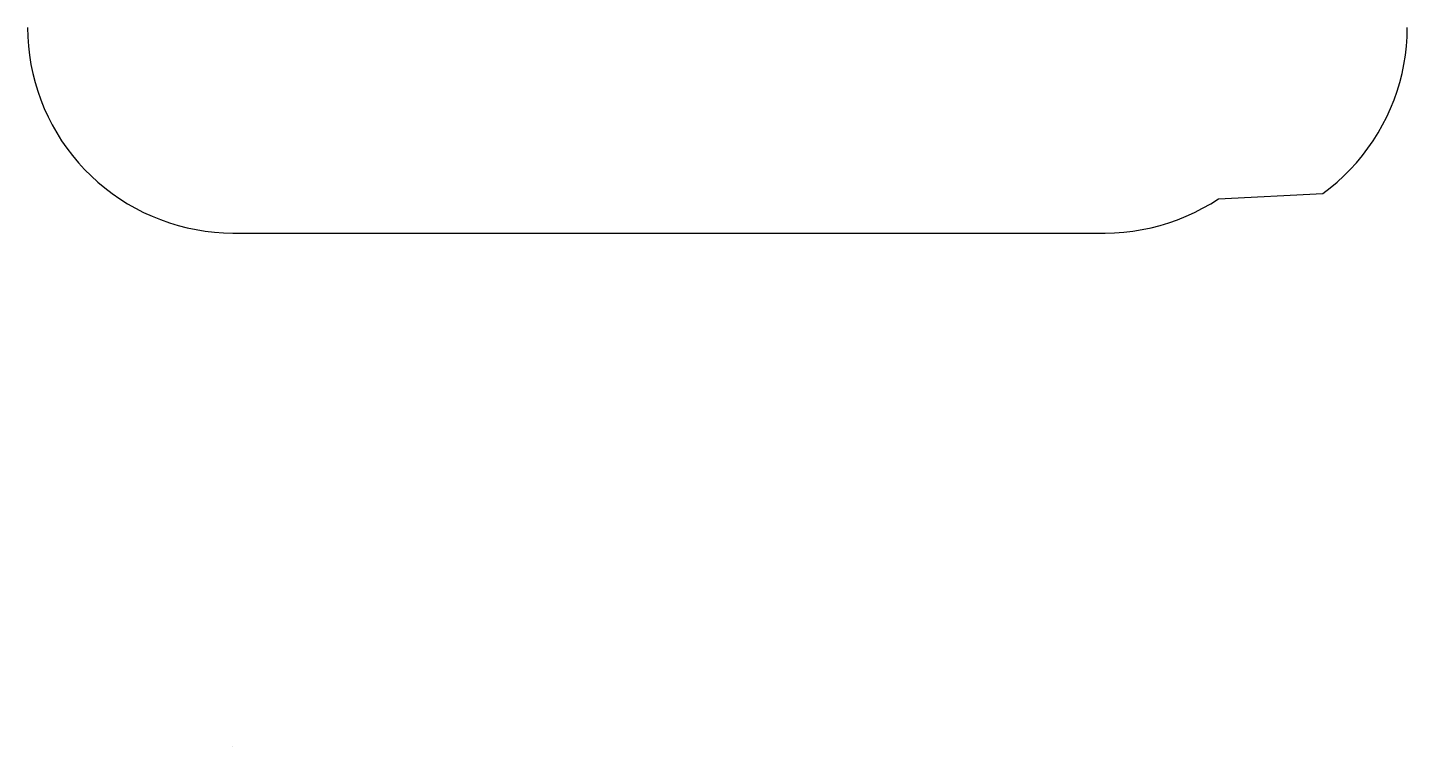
# Model space of a CAD drawing. Extents: x 0 to 144, y 0 to 348.
# Drawn here: x 91.69 to 102.41, y 217.84 to 223.42 of the extents above; entities that cross this region are included whole.
import ezdxf

# ---------------------------------------------------------------- set-up
doc = ezdxf.new("R2010")
doc.units = 0
doc.layers.add('-15N-THT. THIẾT BỊ ĐÓNG MỞ', color=40, linetype='CONTINUOUS')

# ---------------------------------------------------------------- blocks, each defined once
blk = doc.blocks.new('06 - N - SC VSD ATV630U07~55N4')
at = {"layer": '-15N-THT. THIẾT BỊ ĐÓNG MỞ'}
for p, q in [((19.686, 49.417), (19.688, 49.346)), ((30.404, 49.346), (30.405, 49.417)), ((19.688, 49.346), (19.693, 49.274)), ((30.399, 49.274), (30.404, 49.346)), ((19.693, 49.274), (19.701, 49.203)), ((19.701, 49.203), (19.712, 49.132)), ((30.379, 49.132), (30.39, 49.203)), ((30.39, 49.203), (30.399, 49.274)), ((19.712, 49.132), (19.727, 49.062)), ((30.364, 49.062), (30.379, 49.132)), ((19.727, 49.062), (19.745, 48.992)), ((19.745, 48.992), (19.765, 48.924)), ((30.326, 48.924), (30.347, 48.992)), ((30.347, 48.992), (30.364, 49.062)), ((19.765, 48.924), (19.789, 48.856)), ((30.302, 48.856), (30.326, 48.924)), ((19.789, 48.856), (19.816, 48.79)), ((19.816, 48.79), (19.845, 48.725)), ((30.246, 48.725), (30.275, 48.79)), ((30.275, 48.79), (30.302, 48.856)), ((19.845, 48.725), (19.878, 48.661)), ((30.213, 48.661), (30.246, 48.725)), ((19.878, 48.661), (19.913, 48.599)), ((19.913, 48.599), (19.951, 48.539)), ((30.14, 48.538), (30.178, 48.599)), ((30.178, 48.599), (30.213, 48.661)), ((19.951, 48.539), (19.992, 48.48)), ((19.992, 48.48), (20.035, 48.423)), ((30.056, 48.423), (30.099, 48.48)), ((30.099, 48.48), (30.14, 48.538)), ((20.035, 48.423), (20.081, 48.368)), ((20.081, 48.368), (20.129, 48.316)), ((29.962, 48.316), (30.01, 48.368)), ((30.01, 48.368), (30.056, 48.423)), ((20.129, 48.316), (20.179, 48.265)), ((20.179, 48.265), (20.232, 48.217)), ((29.859, 48.217), (29.912, 48.265)), ((29.912, 48.265), (29.962, 48.316)), ((20.232, 48.217), (20.287, 48.172)), ((20.287, 48.172), (20.343, 48.128)), ((29.748, 48.128), (29.805, 48.172)), ((29.805, 48.172), (29.859, 48.217)), ((20.343, 48.128), (20.402, 48.088)), ((20.402, 48.088), (20.463, 48.05)), ((20.463, 48.05), (20.525, 48.014)), ((28.815, 48.014), (28.878, 48.05)), ((28.878, 48.05), (28.938, 48.088)), ((28.938, 48.088), (29.748, 48.128)), ((20.525, 48.014), (20.588, 47.982)), ((20.588, 47.982), (20.653, 47.952)), ((20.653, 47.952), (20.72, 47.926)), ((20.72, 47.926), (20.788, 47.902)), ((28.553, 47.902), (28.62, 47.925)), ((28.62, 47.925), (28.687, 47.952)), ((28.687, 47.952), (28.752, 47.982)), ((28.752, 47.982), (28.815, 48.014)), ((20.788, 47.902), (20.856, 47.881)), ((20.856, 47.881), (20.926, 47.863)), ((20.926, 47.863), (20.996, 47.849)), ((20.996, 47.849), (21.067, 47.837)), ((21.067, 47.837), (21.138, 47.829)), ((21.138, 47.829), (21.209, 47.824)), ((21.209, 47.824), (21.281, 47.822)), ((21.281, 47.822), (21.281, 47.822)), ((21.281, 47.822), (28.059, 47.822)), ((28.059, 47.822), (28.131, 47.824)), ((28.059, 47.822), (28.059, 47.822)), ((28.131, 47.824), (28.202, 47.829)), ((28.202, 47.829), (28.273, 47.837)), ((28.273, 47.837), (28.344, 47.849)), ((28.344, 47.849), (28.414, 47.863)), ((28.414, 47.863), (28.484, 47.881)), ((28.484, 47.881), (28.553, 47.902)), ((21.281, 43.835), (21.281, 43.835))]:
    blk.add_line(p, q, dxfattribs=at)

msp = doc.modelspace()

# ---------------------------------------------------------------- block references
msp.add_blockref('06 - N - SC VSD ATV630U07~55N4', (72, 174))

doc.saveas('drawing.dxf')
